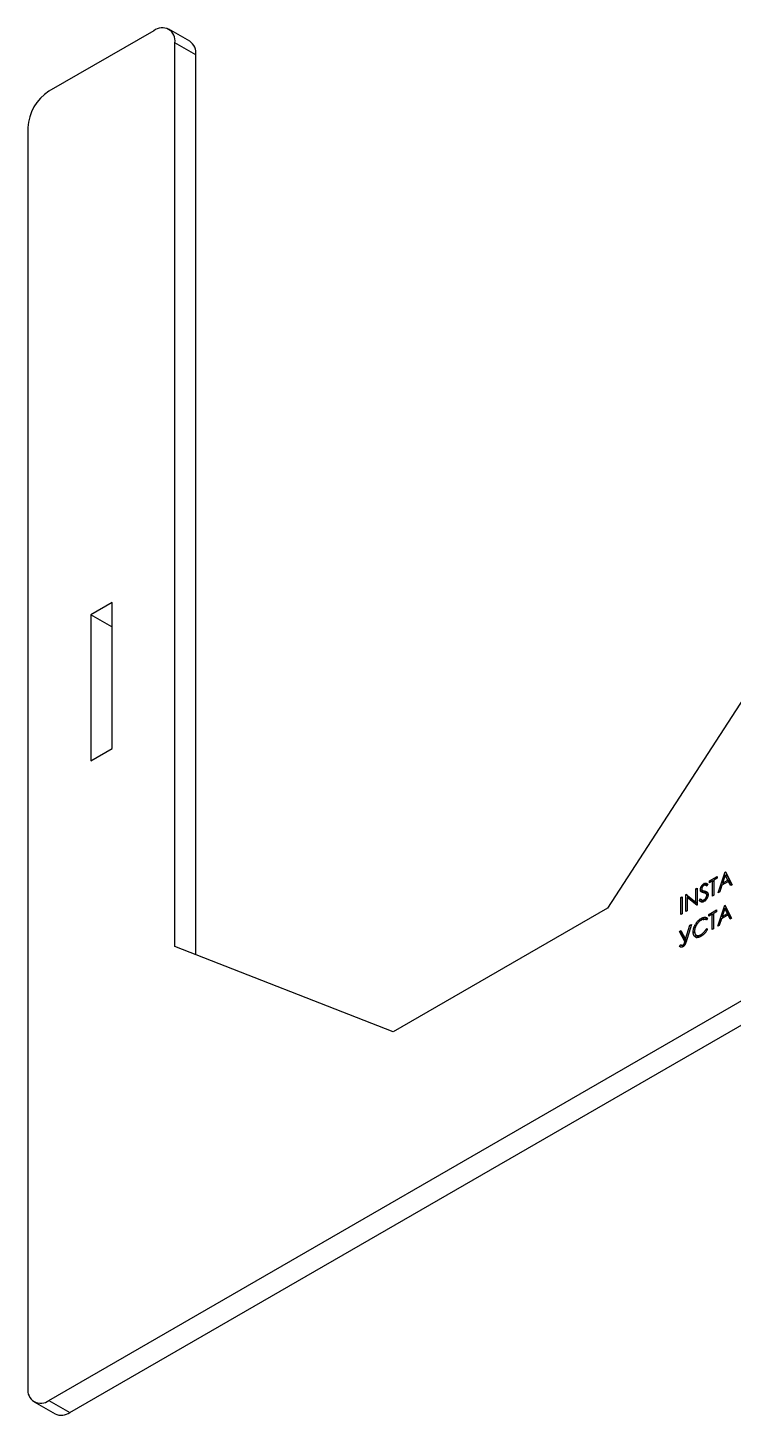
# Model space of a CAD drawing. Header units: millimetres. Extents: x 10 to 411, y 8 to 288.
# Drawn here: x 279.7 to 319.3, y 144.6 to 222.5 of the extents above; entities that cross this region are included whole.
import ezdxf

# ---------------------------------------------------------------- set-up
doc = ezdxf.new("R2010")
doc.units = ezdxf.units.MM

msp = doc.modelspace()

# ---------------------------------------------------------------- linework, layer by layer
at = {"color": 7, "linetype": 'Continuous', "lineweight": 25}
for p, q in [((286.824147, 222.324747), (280.93159, 218.923047)), ((288.835924, 221.726921), (287.657413, 222.407261)), ((288.002658, 170.909784), (288.002658, 221.644186)), ((289.18117, 220.963846), (288.002658, 221.644186)), ((289.18117, 170.44906), (289.18117, 220.963846)), ((279.753079, 216.881806), (279.753079, 146.114935)), ((280.93159, 145.434374), (369.084236, 196.323813)), ((282.110102, 144.754034), (370.262747, 195.643473)), ((284.478909, 190.228109), (283.276828, 189.534162)), ((284.478909, 182.035483), (284.478909, 190.228109)), ((283.276828, 189.534162), (283.276828, 181.341536)), ((284.455339, 188.853822), (283.276828, 189.534162)), ((284.478909, 188.867429), (284.455339, 188.853822)), ((284.455339, 188.853822), (284.455339, 182.021876)), ((321.401669, 187.142203), (312.279991, 173.05773)), ((283.276828, 181.341536), (284.478909, 182.035483)), ((318.000304, 174.590824), (318.433935, 174.841155)), ((318.180102, 174.596914), (318.000304, 174.493119)), ((318.000304, 174.493119), (318.000304, 174.590824)), ((318.084928, 174.541971), (318.000304, 174.590824)), ((318.180102, 173.741989), (318.180102, 174.596914)), ((318.254137, 174.554175), (318.180102, 174.596914)), ((318.213328, 174.577733), (318.254137, 174.601291)), ((318.433935, 174.743449), (318.254137, 174.639653)), ((318.254137, 174.639653), (318.254137, 173.784728)), ((318.433935, 174.841155), (318.433935, 174.743449)), ((318.497394, 173.925157), (318.88872, 175.103696)), ((319.077607, 174.565438), (318.703633, 174.349547)), ((318.893182, 174.920593), (318.74379, 174.470435)), ((318.74379, 174.470435), (319.038607, 174.640629)), ((318.88872, 175.103696), (318.899296, 175.109802)), ((318.908359, 175.092359), (318.88872, 175.103696)), ((319.011033, 174.852559), (318.893182, 174.920593)), ((319.038607, 174.640629), (318.893182, 174.920593)), ((318.899296, 175.109802), (319.280046, 174.376973)), ((318.95627, 174.884173), (318.979763, 174.954927)), ((319.156458, 174.572595), (319.011033, 174.852559)), ((319.156458, 174.572595), (319.038607, 174.640629)), ((319.199566, 174.330513), (319.077607, 174.565438)), ((319.195459, 174.497404), (319.077607, 174.565438)), ((319.110834, 174.546257), (319.156458, 174.572595)), ((319.263067, 174.367171), (319.195459, 174.497404)), ((316.392693, 173.662771), (316.466728, 173.70551)), ((316.466728, 173.70551), (316.466728, 172.752879)), ((316.678256, 173.827622), (316.69379, 173.83659)), ((316.678256, 172.874991), (316.678256, 173.827622)), ((316.774898, 173.771832), (316.678256, 173.827622)), ((316.69379, 173.83659), (317.238804, 173.401443)), ((316.796107, 173.640495), (316.796107, 173.754899)), ((317.238804, 174.15122), (317.312839, 174.193959)), ((317.238804, 173.401443), (317.238804, 174.15122)), ((317.312839, 174.108481), (317.238804, 174.15122)), ((317.312839, 174.193959), (317.312839, 173.241328)), ((317.610488, 174.031828), (317.492637, 174.099862)), ((317.574162, 173.961001), (317.538744, 173.981447)), ((317.614555, 174.058569), (317.732406, 173.990535)), ((317.738892, 173.986876), (317.621041, 174.05491)), ((317.813753, 174.371489), (317.695902, 174.439523)), ((317.849779, 173.956046), (317.731928, 174.02408)), ((317.732976, 173.991427), (317.738892, 173.986876)), ((317.910746, 173.818101), (317.792895, 173.886135)), ((317.852999, 174.314082), (317.802978, 174.342959)), ((317.940505, 173.795834), (317.822653, 173.863868)), ((317.915693, 174.405153), (317.848764, 174.307931)), ((317.912171, 173.752837), (317.852234, 173.787437)), ((318.254137, 173.784728), (318.180102, 173.741989)), ((318.578204, 173.971808), (318.497394, 173.925157)), ((318.703633, 174.349547), (318.578204, 173.971808)), ((318.828415, 174.421582), (318.74379, 174.470435)), ((318.796564, 174.403195), (318.806811, 174.434054)), ((319.280046, 174.376973), (319.199566, 174.330513)), ((312.279991, 173.05773), (300.259176, 166.118261)), ((316.392693, 172.71014), (316.392693, 173.662771)), ((316.466728, 173.620031), (316.392693, 173.662771)), ((317.295983, 173.231597), (316.75229, 173.66579)), ((316.75229, 173.66579), (316.75229, 172.917731)), ((316.870141, 173.597756), (316.75229, 173.66579)), ((317.312839, 173.244218), (316.870141, 173.597756)), ((317.312839, 173.358704), (317.238804, 173.401443)), ((317.312839, 173.241328), (317.295983, 173.231597)), ((317.439755, 173.498366), (317.509493, 173.586906)), ((317.557606, 173.430332), (317.439755, 173.498366)), ((317.555119, 173.535536), (317.702433, 173.450494)), ((317.557606, 173.430332), (317.613792, 173.501665)), ((317.808465, 173.464659), (317.690614, 173.532693)), ((317.691706, 173.465089), (317.710108, 173.449713)), ((317.968574, 172.712609), (318.402206, 172.962939)), ((318.402206, 172.962939), (318.402206, 172.865233)), ((318.465664, 172.046942), (318.856991, 173.225481)), ((318.861453, 173.042377), (318.712061, 172.59222)), ((318.856991, 173.225481), (318.867567, 173.231586)), ((318.87663, 173.214143), (318.856991, 173.225481)), ((318.979304, 172.974343), (318.861453, 173.042377)), ((319.006878, 172.762414), (318.861453, 173.042377)), ((318.867567, 173.231586), (319.248317, 172.498758)), ((318.924541, 173.005957), (318.948034, 173.076711)), ((319.124729, 172.69438), (318.979304, 172.974343)), ((316.466728, 172.752879), (316.392693, 172.71014)), ((316.990259, 172.150511), (316.672802, 171.117474)), ((316.75229, 172.917731), (316.678256, 172.874991)), ((316.909945, 172.104147), (316.990259, 172.150511)), ((317.652463, 172.41848), (317.534612, 172.486514)), ((317.831455, 172.402899), (317.788204, 172.427867)), ((317.89454, 172.495068), (317.829759, 172.400422)), ((318.148373, 172.718699), (317.968574, 172.614903)), ((317.968574, 172.614903), (317.968574, 172.712609)), ((318.053199, 172.663756), (317.968574, 172.712609)), ((318.148373, 171.863773), (318.148373, 172.718699)), ((318.222408, 172.675959), (318.148373, 172.718699)), ((318.181599, 172.699518), (318.222408, 172.723076)), ((318.402206, 172.865233), (318.222408, 172.761438)), ((318.222408, 172.761438), (318.222408, 171.906513)), ((318.671904, 172.471332), (318.546475, 172.093593)), ((319.045878, 172.687223), (318.671904, 172.471332)), ((318.712061, 172.59222), (319.006878, 172.762414)), ((318.796686, 172.543367), (318.712061, 172.59222)), ((318.764835, 172.52498), (318.775082, 172.555839)), ((319.124729, 172.69438), (319.006878, 172.762414)), ((319.167837, 172.452298), (319.045878, 172.687223)), ((319.163729, 172.619189), (319.045878, 172.687223)), ((319.079105, 172.668042), (319.124729, 172.69438)), ((319.231338, 172.488956), (319.163729, 172.619189)), ((319.248317, 172.498758), (319.167837, 172.452298)), ((316.323947, 171.763186), (316.405914, 171.810504)), ((316.628679, 171.189517), (316.323947, 171.763186)), ((316.441798, 171.695152), (316.323947, 171.763186)), ((316.405914, 171.810504), (316.667679, 171.316989)), ((316.441798, 171.695152), (316.461167, 171.706333)), ((316.700603, 171.207942), (316.441798, 171.695152)), ((316.667679, 171.316989), (316.909945, 172.104147)), ((316.966057, 172.071754), (316.909945, 172.104147)), ((317.208586, 171.667027), (317.090735, 171.735061)), ((317.247356, 171.557719), (317.39467, 171.472676)), ((317.606623, 171.541738), (317.535108, 171.583022)), ((317.829759, 171.911893), (317.89454, 171.892613)), ((317.886787, 171.878972), (317.829759, 171.911893)), ((318.222408, 171.906513), (318.148373, 171.863773)), ((318.546475, 172.093593), (318.465664, 172.046942)), ((300.259176, 166.118261), (288.002658, 170.909784)), ((316.329235, 170.909023), (316.388892, 171.010826)), ((316.37635, 170.881824), (316.329235, 170.909023)), ((316.506744, 170.942792), (316.388892, 171.010826)), ((316.468529, 170.877581), (316.506744, 170.942792)), ((316.584165, 170.956659), (316.517131, 170.995357)), ((316.684957, 171.157029), (316.628679, 171.189517)), ((316.724104, 171.284416), (316.667679, 171.316989)), ((280.098325, 145.351861), (281.276836, 144.67152)), ((280.93159, 145.434374), (282.110102, 144.754034))]:
    msp.add_line(p, q, dxfattribs=at)
for centre, radius, start, end in [((287.284201, 221.760732), 0.727849, 350.78596301, 129.20328524), ((288.3645, 221.053991), 0.82163, 353.70115248, 54.98666712), ((282.311773, 216.765371), 2.561341, 122.60547834, 177.39452151), ((280.471536, 145.99839), 0.727849, 170.78596301, 309.20328524), ((281.621902, 145.435503), 0.838295, 245.69288095, 305.61757748)]:
    msp.add_arc(centre, radius, start, end, dxfattribs=at)
for points, knots in [([(317.492637, 174.099862), (317.492945, 174.110119), (317.493554, 174.130412), (317.498701, 174.162516), (317.506827, 174.19502), (317.51821, 174.22781), (317.532884, 174.260224), (317.549866, 174.291969), (317.570092, 174.32209), (317.592284, 174.351018), (317.616574, 174.377655), (317.642028, 174.401864), (317.668685, 174.422645), (317.686741, 174.433842), (317.695902, 174.439523)], [0, 0, 0, 0, 0.083785371, 0.165779888, 0.246280008, 0.327460928, 0.408796954, 0.489715241, 0.571376032, 0.655523321, 0.741019483, 0.826546761, 0.911988852, 1, 1, 1, 1]), ([(317.538744, 173.981447), (317.535097, 173.984949), (317.527925, 173.991836), (317.518457, 174.003606), (317.510411, 174.016605), (317.504103, 174.031062), (317.498791, 174.046296), (317.495218, 174.062973), (317.492981, 174.080777), (317.492752, 174.093496), (317.492637, 174.099862)], [0, 0, 0, 0, 0.133506769, 0.262558979, 0.388264447, 0.512667355, 0.63372227, 0.75539386, 0.877552945, 1, 1, 1, 1]), ([(317.673923, 173.92991), (317.665244, 173.932038), (317.648649, 173.936108), (317.625442, 173.942967), (317.60469, 173.949507), (317.586484, 173.955956), (317.570834, 173.962319), (317.557615, 173.968378), (317.547164, 173.974697), (317.541353, 173.979356), (317.538744, 173.981447)], [0, 0, 0, 0, 0.181535301, 0.347081672, 0.495567816, 0.628357302, 0.74551967, 0.845830751, 0.930781807, 1, 1, 1, 1]), ([(317.687639, 174.337048), (317.679117, 174.331798), (317.662683, 174.321675), (317.639351, 174.301259), (317.618351, 174.2782), (317.600307, 174.252456), (317.585284, 174.225623), (317.574417, 174.198452), (317.567877, 174.1716), (317.567078, 174.155042), (317.566672, 174.146609)], [0, 0, 0, 0, 0.143073084, 0.275902964, 0.402370856, 0.528413645, 0.650356379, 0.765895086, 0.880774131, 1, 1, 1, 1]), ([(317.566672, 174.146609), (317.566765, 174.141559), (317.56695, 174.13145), (317.569537, 174.117851), (317.57286, 174.104714), (317.578126, 174.092806), (317.585397, 174.081898), (317.594944, 174.07189), (317.606968, 174.062758), (317.616178, 174.057622), (317.621041, 174.05491)], [0, 0, 0, 0, 0.107285214, 0.214745861, 0.32293856, 0.434116163, 0.553412311, 0.686072985, 0.834255992, 1, 1, 1, 1]), ([(317.639007, 173.940109), (317.631784, 173.948943), (317.613654, 173.971117), (317.611677, 174.009024), (317.610488, 174.031828)], [0, 0, 0, 0, 0.398405531, 1, 1, 1, 1]), ([(317.621041, 174.05491), (317.622847, 174.054091), (317.627137, 174.052147), (317.63498, 174.049437), (317.645338, 174.046488), (317.657939, 174.042715), (317.673016, 174.038604), (317.690571, 174.03432), (317.710408, 174.029282), (317.724485, 174.025879), (317.731928, 174.02408)], [0, 0, 0, 0, 0.052594282, 0.124951974, 0.218093899, 0.333502411, 0.468789179, 0.624937586, 0.801683048, 1, 1, 1, 1]), ([(317.822653, 173.863868), (317.81896, 173.867192), (317.811206, 173.874171), (317.797875, 173.883526), (317.782232, 173.892084), (317.764813, 173.900824), (317.744983, 173.908507), (317.723362, 173.916404), (317.6994, 173.92342), (317.682594, 173.927701), (317.673923, 173.92991)], [0, 0, 0, 0, 0.090279215, 0.189529918, 0.299197872, 0.418925887, 0.548376285, 0.68813637, 0.839083502, 1, 1, 1, 1]), ([(317.848764, 174.307931), (317.844723, 174.31161), (317.83694, 174.318695), (317.825124, 174.328088), (317.813988, 174.33647), (317.803016, 174.343001), (317.792788, 174.348719), (317.782861, 174.352939), (317.773377, 174.355841), (317.761423, 174.357879), (317.746405, 174.358071), (317.727552, 174.354686), (317.707851, 174.347818), (317.694432, 174.340668), (317.687639, 174.337048)], [0, 0, 0, 0, 0.098469431, 0.1896291011, 0.2741840894, 0.352183161, 0.4231988732, 0.488550946, 0.548473346, 0.6014401636, 0.7011980824, 0.7995918021, 0.8985450985, 1, 1, 1, 1]), ([(317.926269, 173.828841), (317.926114, 173.820211), (317.925807, 173.803119), (317.922281, 173.776245), (317.917114, 173.749139), (317.909327, 173.721532), (317.899823, 173.693524), (317.887763, 173.665221), (317.873784, 173.636518), (317.857749, 173.607886), (317.840201, 173.579971), (317.821656, 173.553443), (317.80208, 173.52895), (317.781582, 173.506352), (317.760156, 173.485563), (317.73781, 173.466563), (317.714506, 173.449366), (317.698667, 173.439833), (317.690614, 173.434987)], [0, 0, 0, 0, 0.0614842552, 0.1217745277, 0.1809195598, 0.2402561151, 0.3001144444, 0.3611459476, 0.4235005824, 0.4886693613, 0.5539541047, 0.617581261, 0.6802384268, 0.7421873888, 0.8046632118, 0.8682589893, 0.9330202572, 1, 1, 1, 1]), ([(317.690614, 173.532693), (317.697847, 173.537101), (317.712186, 173.54584), (317.733296, 173.562458), (317.753798, 173.581101), (317.773269, 173.602091), (317.791441, 173.624377), (317.807376, 173.647824), (317.821152, 173.671728), (317.83242, 173.696029), (317.841066, 173.720159), (317.847711, 173.74364), (317.851398, 173.766228), (317.851954, 173.780324), (317.852234, 173.787437)], [0, 0, 0, 0, 0.091263605, 0.180930311, 0.27008822, 0.360156133, 0.448342532, 0.532665842, 0.613833704, 0.693981527, 0.772715977, 0.849335172, 0.923967327, 1, 1, 1, 1]), ([(317.695902, 174.439523), (317.705623, 174.444748), (317.724956, 174.455139), (317.753393, 174.46486), (317.780773, 174.469588), (317.802797, 174.469731), (317.820035, 174.467126), (317.833181, 174.463278), (317.846502, 174.457801), (317.860106, 174.450723), (317.873763, 174.441774), (317.887675, 174.431185), (317.901875, 174.41909), (317.91101, 174.409876), (317.915693, 174.405153)], [0, 0, 0, 0, 0.107232799, 0.213251813, 0.318830447, 0.426793531, 0.483645951, 0.543603822, 0.60830765, 0.67712676, 0.750685636, 0.828713418, 0.912190348, 1, 1, 1, 1]), ([(317.731928, 174.02408), (317.740881, 174.021725), (317.758218, 174.017165), (317.782886, 174.009518), (317.805253, 174.001024), (317.825397, 173.991864), (317.843517, 173.982312), (317.859412, 173.97201), (317.873244, 173.961192), (317.888136, 173.94568), (317.903352, 173.924857), (317.91642, 173.896125), (317.92466, 173.864465), (317.925737, 173.840611), (317.926269, 173.828841)], [0, 0, 0, 0, 0.09697231, 0.187773439, 0.272396139, 0.351320997, 0.424334774, 0.491908784, 0.55423322, 0.611267658, 0.716347845, 0.814540086, 0.908495456, 1, 1, 1, 1]), ([(317.738892, 173.986876), (317.740698, 173.986057), (317.744988, 173.984113), (317.752831, 173.981403), (317.763189, 173.978454), (317.77579, 173.974681), (317.790867, 173.97057), (317.808422, 173.966286), (317.828259, 173.961248), (317.842336, 173.957845), (317.849779, 173.956046)], [0, 0, 0, 0, 0.052594282, 0.124951974, 0.218093899, 0.333502411, 0.468789179, 0.624937586, 0.801683048, 1, 1, 1, 1]), ([(317.813753, 174.371489), (317.839743, 174.385055), (317.8745, 174.403198), (317.903269, 174.398767), (317.910527, 174.397649)], [0, 0, 0, 0, 0.7477439553, 1, 1, 1, 1]), ([(317.852234, 173.787437), (317.851887, 173.795168), (317.85118, 173.810884), (317.84521, 173.831226), (317.835817, 173.849345), (317.827152, 173.858905), (317.822653, 173.863868)], [0, 0, 0, 0, 0.234723374, 0.477158319, 0.728556284, 1, 1, 1, 1]), ([(317.690614, 173.434987), (317.684383, 173.431529), (317.672, 173.424657), (317.653683, 173.416528), (317.635737, 173.409626), (317.618386, 173.4051), (317.601407, 173.401961), (317.584873, 173.400619), (317.568777, 173.401157), (317.553027, 173.403305), (317.537666, 173.407517), (317.522836, 173.414191), (317.50805, 173.422625), (317.493746, 173.433531), (317.479634, 173.446434), (317.465992, 173.461691), (317.452537, 173.479013), (317.444096, 173.491795), (317.439755, 173.498366)], [0, 0, 0, 0, 0.057208269, 0.11369606, 0.169177916, 0.224159217, 0.278719878, 0.333794217, 0.389241459, 0.445822073, 0.503704281, 0.564293892, 0.627975416, 0.69503826, 0.765372726, 0.839611443, 0.91753775, 1, 1, 1, 1]), ([(317.509493, 173.586906), (317.515979, 173.578112), (317.528407, 173.561264), (317.549137, 173.540772), (317.570617, 173.525583), (317.593006, 173.515951), (317.616168, 173.511563), (317.640253, 173.512891), (317.66518, 173.519438), (317.682145, 173.528279), (317.690614, 173.532693)], [0, 0, 0, 0, 0.159004299, 0.3046461, 0.438546905, 0.562322299, 0.677432543, 0.786897393, 0.893610889, 1, 1, 1, 1]), ([(317.090735, 171.735061), (317.091101, 171.752408), (317.091822, 171.786537), (317.09795, 171.83955), (317.107806, 171.89264), (317.121806, 171.94596), (317.139556, 171.999519), (317.161483, 172.053232), (317.187331, 172.107217), (317.2169, 172.160763), (317.249325, 172.212834), (317.284048, 172.262222), (317.321002, 172.307974), (317.359779, 172.350773), (317.40067, 172.390068), (317.443588, 172.425827), (317.488451, 172.458563), (317.51906, 172.477097), (317.534612, 172.486514)], [0, 0, 0, 0, 0.064557846, 0.127013532, 0.18795481, 0.248013913, 0.307747682, 0.368234515, 0.429469844, 0.492743437, 0.556257769, 0.618216786, 0.679655476, 0.741245546, 0.803415265, 0.866815462, 0.932328312, 1, 1, 1, 1]), ([(317.529985, 172.386137), (317.521716, 172.381254), (317.505254, 172.371532), (317.480824, 172.354541), (317.45685, 172.336642), (317.433348, 172.317053), (317.410347, 172.296161), (317.387698, 172.273988), (317.365728, 172.250049), (317.344133, 172.225142), (317.323444, 172.199146), (317.303867, 172.172518), (317.285476, 172.145469), (317.268255, 172.117931), (317.252187, 172.089972), (317.237388, 172.061461), (317.223909, 172.03249), (317.211483, 172.003185), (317.200355, 171.973751), (317.191038, 171.9444), (317.182787, 171.915112), (317.176258, 171.885989), (317.171091, 171.857001), (317.167525, 171.828217), (317.165053, 171.7994), (317.164864, 171.780726), (317.164769, 171.771312)], [0, 0, 0, 0, 0.043954909, 0.087501875, 0.130462627, 0.172752021, 0.215403067, 0.25764983, 0.300152749, 0.34312149, 0.385925163, 0.427685727, 0.46881795, 0.5094918, 0.549883031, 0.589980023, 0.63040523, 0.670868626, 0.711383944, 0.751627258, 0.791775577, 0.832458919, 0.873319045, 0.914542956, 0.956923558, 1, 1, 1, 1]), ([(317.829759, 172.400422), (317.825138, 172.404114), (317.815958, 172.411448), (317.801189, 172.420663), (317.785798, 172.428398), (317.769789, 172.434736), (317.752875, 172.438967), (317.735466, 172.442055), (317.71727, 172.443328), (317.692109, 172.443082), (317.659193, 172.438981), (317.617758, 172.427555), (317.574504, 172.410538), (317.544995, 172.394364), (317.529985, 172.386137)], [0, 0, 0, 0, 0.063163259, 0.125474941, 0.18712122, 0.248294346, 0.309294856, 0.369850066, 0.430973376, 0.49245599, 0.616147966, 0.740843698, 0.868182649, 1, 1, 1, 1]), ([(317.534612, 172.486514), (317.544091, 172.491855), (317.562853, 172.502426), (317.590607, 172.515916), (317.617629, 172.527292), (317.643936, 172.536732), (317.669656, 172.544447), (317.694594, 172.54955), (317.718894, 172.552954), (317.742405, 172.554289), (317.765013, 172.553605), (317.78671, 172.551047), (317.807326, 172.546537), (317.827005, 172.540297), (317.845417, 172.531765), (317.863085, 172.52177), (317.87941, 172.509383), (317.889487, 172.499849), (317.89454, 172.495068)], [0, 0, 0, 0, 0.068547537, 0.135682946, 0.20121499, 0.265682235, 0.329266835, 0.392395428, 0.455069762, 0.51712685, 0.578790035, 0.639739863, 0.700191504, 0.759806243, 0.819628319, 0.879354791, 0.939511608, 1, 1, 1, 1]), ([(317.652463, 172.41848), (317.661942, 172.423821), (317.680704, 172.434392), (317.708459, 172.447882), (317.73548, 172.459258), (317.761787, 172.468698), (317.787507, 172.476413), (317.812445, 172.481516), (317.836745, 172.48492), (317.857886, 172.486121), (317.870791, 172.485905), (317.876006, 172.485661)], [0, 0, 0, 0, 0.0685475367, 0.1356829456, 0.2012149895, 0.2656822348, 0.3292668348, 0.3923954278, 0.4550697617, 0.5171268501, 0.56, 0.56, 0.56, 0.56]), ([(317.195342, 171.45577), (317.186989, 171.462799), (317.170386, 171.476773), (317.149143, 171.502693), (317.130959, 171.532061), (317.116257, 171.565332), (317.104763, 171.602253), (317.096801, 171.643033), (317.091627, 171.687201), (317.091035, 171.718932), (317.090735, 171.735061)], [0, 0, 0, 0, 0.12432851, 0.247156016, 0.368779749, 0.490733862, 0.613613772, 0.738957576, 0.867310575, 1, 1, 1, 1]), ([(317.164769, 171.771312), (317.165067, 171.757404), (317.165651, 171.730096), (317.170848, 171.692604), (317.178745, 171.658372), (317.190581, 171.628357), (317.205175, 171.601423), (317.223617, 171.578798), (317.244975, 171.559442), (317.269553, 171.544278), (317.296519, 171.533031), (317.325451, 171.526122), (317.356277, 171.524234), (317.388657, 171.526548), (317.42284, 171.533692), (317.458764, 171.545567), (317.496352, 171.561484), (317.522036, 171.575758), (317.535108, 171.583022)], [0, 0, 0, 0, 0.064323217, 0.126290104, 0.186726469, 0.246146432, 0.305575643, 0.365429386, 0.426326309, 0.488839906, 0.551724972, 0.613918596, 0.675483766, 0.737333897, 0.800229044, 0.864502298, 0.931040739, 1, 1, 1, 1]), ([(317.535604, 171.485603), (317.526731, 171.480552), (317.509186, 171.470565), (317.483283, 171.457895), (317.458065, 171.446454), (317.433605, 171.437026), (317.40977, 171.428803), (317.386775, 171.422951), (317.364393, 171.418345), (317.342716, 171.415604), (317.321725, 171.414514), (317.301486, 171.415294), (317.282011, 171.417845), (317.263106, 171.421754), (317.245052, 171.427656), (317.227692, 171.435235), (317.210928, 171.444375), (317.200556, 171.451958), (317.195342, 171.45577)], [0, 0, 0, 0, 0.069662801, 0.137749562, 0.203916744, 0.268779862, 0.332413706, 0.39475354, 0.456180032, 0.516995649, 0.577395938, 0.637198344, 0.696999184, 0.756756194, 0.816553905, 0.876947997, 0.938131788, 1, 1, 1, 1]), ([(317.313193, 171.387736), (317.275204, 171.422025), (317.234747, 171.458541), (317.226742, 171.526207), (317.226254, 171.530334)], [0, 0, 0, 0, 0.939016437, 1, 1, 1, 1]), ([(317.535108, 171.583022), (317.54951, 171.591796), (317.577857, 171.609065), (317.619427, 171.640728), (317.659222, 171.676128), (317.697244, 171.715469), (317.733385, 171.758942), (317.767703, 171.806161), (317.800225, 171.857404), (317.819782, 171.893484), (317.829759, 171.911893)], [0, 0, 0, 0, 0.1285151895, 0.2529486364, 0.374754734, 0.4959397539, 0.6171806414, 0.7409094693, 0.8678111482, 1, 1, 1, 1]), ([(317.89454, 171.892613), (317.889326, 171.881836), (317.878925, 171.860333), (317.862082, 171.828761), (317.844339, 171.797968), (317.825564, 171.768042), (317.805973, 171.738726), (317.785214, 171.71033), (317.76356, 171.68278), (317.741085, 171.656026), (317.717812, 171.630365), (317.69377, 171.606019), (317.669061, 171.582739), (317.643685, 171.560672), (317.617589, 171.539818), (317.590867, 171.520521), (317.563462, 171.502049), (317.544973, 171.491134), (317.535604, 171.485603)], [0, 0, 0, 0, 0.061674239, 0.123053062, 0.183475001, 0.243726501, 0.304278917, 0.364862921, 0.425946204, 0.48739123, 0.549220384, 0.611143589, 0.67352853, 0.736961457, 0.800785283, 0.866012596, 0.932100748, 1, 1, 1, 1]), ([(316.516305, 170.897174), (316.508856, 170.893141), (316.494106, 170.885153), (316.472271, 170.876479), (316.451088, 170.870703), (316.433849, 170.868504), (316.419972, 170.868462), (316.409079, 170.870444), (316.397349, 170.873352), (316.384981, 170.877736), (316.371873, 170.883358), (316.358238, 170.890618), (316.343788, 170.899067), (316.33421, 170.90562), (316.329235, 170.909023)], [0, 0, 0, 0, 0.100769849, 0.199554262, 0.298279592, 0.396703332, 0.449377123, 0.507693363, 0.5728588, 0.644456157, 0.72264587, 0.808063233, 0.900308468, 1, 1, 1, 1]), ([(316.388892, 171.010826), (316.393935, 171.008172), (316.403546, 171.003114), (316.417579, 170.996637), (316.430199, 170.991007), (316.441446, 170.986479), (316.451492, 170.983291), (316.459963, 170.980727), (316.46742, 170.979927), (316.478616, 170.979802), (316.495235, 170.984448), (316.509897, 170.991753), (316.517131, 170.995357)], [0, 0, 0, 0, 0.135725492, 0.258662587, 0.367263507, 0.463883214, 0.545579952, 0.614615599, 0.670867344, 0.714010463, 0.858891456, 1, 1, 1, 1]), ([(316.506744, 170.942792), (316.51931, 170.935997), (316.53226, 170.928995), (316.546209, 170.923901), (316.546623, 170.92375)], [0, 0, 0, 0, 0.970368561, 1, 1, 1, 1]), ([(316.672802, 171.117474), (316.669019, 171.104976), (316.661738, 171.080923), (316.647316, 171.045961), (316.630871, 171.013797), (316.612183, 170.984368), (316.591166, 170.957917), (316.568084, 170.934485), (316.542887, 170.913641), (316.525368, 170.902788), (316.516305, 170.897174)], [0, 0, 0, 0, 0.140684058, 0.27075871, 0.393362375, 0.511364926, 0.627566889, 0.745821335, 0.868513699, 1, 1, 1, 1]), ([(316.517131, 170.995357), (316.522546, 170.998731), (316.533109, 171.005311), (316.548425, 171.018198), (316.562377, 171.033348), (316.573451, 171.047451), (316.58151, 171.060859), (316.587994, 171.07299), (316.594376, 171.087339), (316.600927, 171.103717), (316.607727, 171.122217), (316.614588, 171.142775), (316.621742, 171.165467), (316.626295, 171.181252), (316.628679, 171.189517)], [0, 0, 0, 0, 0.095053198, 0.185406415, 0.273822406, 0.362121872, 0.410736422, 0.467619786, 0.532850224, 0.607514511, 0.69105897, 0.784523367, 0.88717508, 1, 1, 1, 1])]:
    msp.add_open_spline(points, degree=3, knots=knots, dxfattribs=at)

doc.saveas('drawing.dxf')
